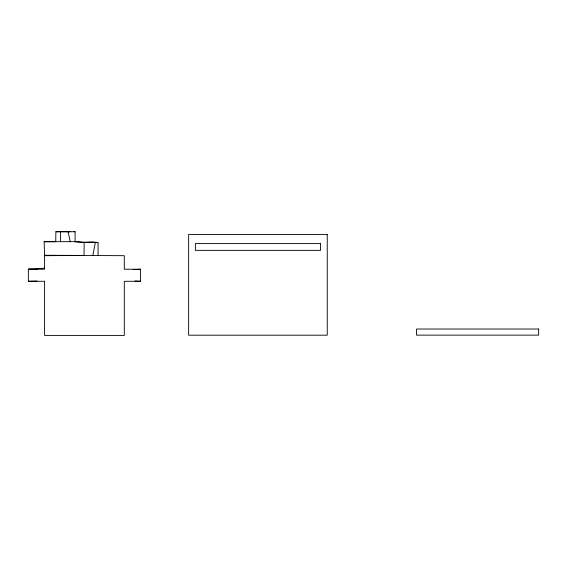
<?xml version="1.0" encoding="UTF-8"?>
<svg xmlns="http://www.w3.org/2000/svg" width="567" height="567" viewBox="0 0 567 567"><rect width="100%" height="100%" fill="white"/><g stroke="black" fill="none" stroke-linecap="round" stroke-linejoin="round"><path stroke-width="0.85" d="M44.155 241.705L74.249 241.67L84.157 242.208L84.036 255.426L44.587 255.689L44.155 241.705L55.609 241.698M55.722 241.726L55.892 231.733L75.106 231.733L75.113 241.783M60.393 241.748L60.605 231.733M92.882 255.249L95.327 242.563L98.041 242.563L98.105 255.249M84.745 242.392L92.024 241.825L98.041 242.563M44.665 268.163L28.35 269.219L28.35 281.275L44.587 281.275L44.587 335.402L124.293 335.402L124.293 281.275L140.531 281.275L140.531 269.219L124.293 269.219L124.293 255.689L44.219 255.249M133.139 269.608L140.531 269.219M28.35 281.275L37.117 281.055M73.979 231.733L75.106 231.733M55.892 231.733L70.393 231.733M37.479 269.481L28.35 269.219L44.587 269.219L44.587 255.689M84.157 242.208L95.327 242.563M134.889 280.97L140.531 281.275M74.483 241.627L83.073 242.378M68.075 231.74L70.216 241.726M327.251 234.469L188.634 234.469L188.634 335.196L327.251 335.196L327.251 234.469M320.518 243.47L195.374 243.47L195.374 250.352L320.518 250.352L320.518 243.47M538.65 329.03L416.518 329.03L416.518 335.125L538.65 335.125L538.65 329.03"/></g></svg>
